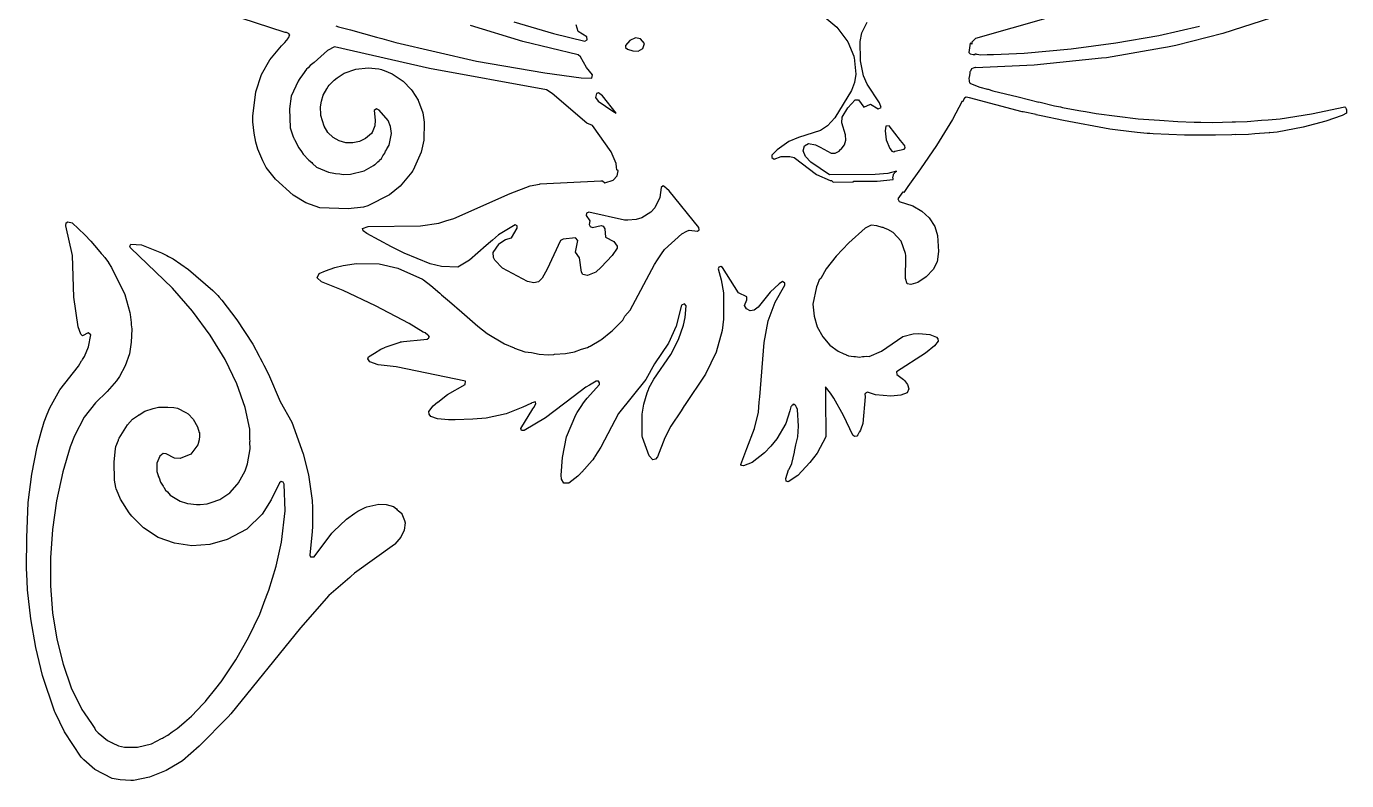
# Model space of a CAD drawing. Header units: millimetres. Extents: x 24 to 290, y 17 to 291.
# Drawn here: x 70.9 to 284.2, y 17 to 138.9 of the extents above; entities that cross this region are included whole.
import ezdxf

# ---------------------------------------------------------------- set-up
doc = ezdxf.new("R2010")
doc.units = ezdxf.units.MM
doc.layers.add('CUT', color=7, linetype='CONTINUOUS')

msp = doc.modelspace()

# ---------------------------------------------------------------- linework, layer by layer
at = {"layer": 'CUT'}
for points in [[(197.0733, 142.7337), (201.8406, 138.7071), (203.6467, 136.3676), (204.6047, 134.0166), (204.6068, 134.0069), (204.6079, 134.0015), (204.6222, 133.9362), (204.6447, 133.8329), (204.9329, 131.1189), (204.7421, 129.7954), (204.2252, 128.4955), (201.5211, 124.0691), (200.3411, 122.7666), (199.2309, 122.0403), (195.6948, 120.9207), (194.1212, 120.237), (192.2117, 118.929), (191.3841, 118.0223), (191.349, 117.6541), (191.7526, 117.4188), (192.8984, 117.8307), (193.6706, 117.831), (193.9816, 117.8312), (193.9934, 117.8312), (194.2483, 117.8313), (194.9875, 117.6448), (198.5806, 114.9351), (200.7758, 113.9743), (201.0027, 113.9512), (201.2916, 113.6845), (204.5472, 113.7437), (204.5783, 113.8163), (208.3832, 113.8355), (210.9923, 114.0843), (210.9738, 114.1441), (210.9502, 114.2589), (210.938, 114.3754), (210.9371, 114.4925), (210.9477, 114.6092), (210.9696, 114.7243), (211.0026, 114.8367), (211.0465, 114.9453), (211.1007, 115.0492), (211.1648, 115.1473), (211.2381, 115.2386), (211.32, 115.3224), (211.481, 115.4717), (210.0923, 115.1027), (208.0679, 114.925), (200.6902, 114.87), (197.6432, 116.9179), (196.7997, 117.8255), (196.406, 118.743), (196.6299, 119.5279), (197.2834, 119.9061), (198.4119, 119.6895), (199.1925, 119.3188), (200.9656, 118.3522), (201.5927, 118.3483), (201.6804, 118.4105), (201.6863, 118.4096), (202.2318, 118.6847), (202.4517, 118.958), (202.5428, 119.0226), (203.09, 119.7368), (203.3312, 120.4713), (203.2679, 121.3068), (202.6564, 123.2826), (202.7496, 124.1957), (203.6342, 125.6713), (204.8178, 126.9881), (205.3888, 126.9588), (206.2534, 125.7771), (207.3119, 126.2945), (208.5276, 125.5275), (209.0066, 125.7202), (208.7547, 126.5272), (206.7494, 129.5079), (206.1489, 130.8596), (205.711, 133.3097), (205.7065, 133.355), (205.7034, 133.386), (205.7012, 133.4076), (205.7004, 133.4152), (205.6427, 136.3914), (205.9282, 137.812), (206.7554, 139.5542)], [(272.064, 140.2409), (264.2067, 137.6915), (256.6086, 135.7585), (255.2915, 135.493), (254.317, 135.3121), (245.4218, 133.8007), (244.6385, 133.7125), (233.7483, 132.5953), (224.283, 132.1485), (224.2779, 132.2154), (224.2222, 132.2124), (224.0399, 132.137), (223.8814, 132.1296), (223.6105, 131.9869), (223.4382, 131.6255), (223.3887, 131.5637), (223.3784, 131.5002), (223.3649, 131.4718), (223.3488, 131.317), (223.2298, 130.5807), (223.1953, 130.4733), (223.1678, 130.3878), (223.2263, 130.138), (223.2195, 130.0723), (223.2615, 129.9878), (223.3169, 129.7517), (223.3923, 129.7249), (223.4475, 129.6137), (224.9796, 129.0363), (226.2042, 128.7218), (226.2985, 128.6917), (227.0616, 128.4205), (231.1368, 127.4552), (234.5046, 126.5904), (234.5111, 126.6187), (234.5182, 126.6398), (237.0059, 126.0232), (237.9928, 125.8313), (238.3029, 125.7579), (239.1773, 125.6011), (241.2611, 125.196), (242.0453, 125.0868), (243.7422, 124.7825), (250.5592, 123.8972), (253.9751, 123.7097), (256.9661, 123.484), (259.5756, 123.4023), (260.2489, 123.3654), (260.6594, 123.3684), (262.6336, 123.3065), (265.7139, 123.4055), (266.257, 123.4095), (266.2573, 123.4229), (268.1291, 123.483), (270.4834, 123.6794), (271.5725, 123.7554), (271.5718, 123.7702), (273.4675, 123.9284), (278.5715, 124.7256), (283.9177, 125.8754), (283.964, 125.8222), (284.0336, 125.7234), (284.0929, 125.6182), (284.1414, 125.5075), (284.1785, 125.3925), (284.2038, 125.2744), (284.2172, 125.1543), (284.2184, 125.0335), (284.2074, 124.9132), (284.1921, 124.8341), (283.5038, 124.4566), (280.8884, 123.5201), (277.1855, 122.5643), (273.0204, 121.7667), (271.8131, 121.6663), (271.8082, 121.693), (271.6856, 121.6734), (269.3874, 121.4645), (268.3462, 121.3779), (266.3334, 121.3329), (266.3309, 121.3611), (265.6665, 121.318), (263.0326, 121.2591), (258.2948, 121.2591), (258.0224, 121.2614), (252.9436, 121.4806), (252.4206, 121.5268), (251.996, 121.5643), (251.4477, 121.6127), (250.3707, 121.7079), (247.2539, 122.0828), (245.9614, 122.2684), (238.4796, 123.6308), (234.8562, 124.3892), (234.0853, 124.5506), (234.0368, 124.5607), (234.0383, 124.5724), (234.0448, 124.6007), (231.9524, 125.031), (231.7925, 125.0675), (223.298, 127.3307), (222.7634, 127.4238), (222.4933, 127.2768), (222.1842, 126.6697), (222.1601, 126.6942), (222.1027, 126.765), (220.56, 123.7852), (217.9542, 119.5805), (215.3889, 115.8353), (215.3909, 115.8339), (213.3537, 112.9784), (213.2302, 112.8052), (212.6683, 112.0176), (212.5752, 112.0793), (212.5522, 112.0979), (211.6987, 110.9937), (211.9218, 110.5762), (214.141, 109.8596), (215.5727, 109.013), (216.7675, 107.8876), (217.698, 106.5269), (218.1349, 105.0814), (218.2828, 102.4481), (218.0683, 100.8161), (217.4251, 99.5783), (216.3029, 98.3876), (214.9709, 97.4857), (213.7958, 97.1417), (213.2481, 97.2636), (212.9798, 98.1286), (212.9734, 99.1872), (212.993, 100.5157), (213.0327, 100.6292), (213.006, 101.0797), (213.0068, 101.0866), (213.0045, 101.1048), (213.0023, 101.1427), (213.0135, 101.9044), (212.9558, 102.0699), (212.9553, 102.1383), (212.2676, 104.1316), (210.9642, 105.5264), (210.0807, 106.0482), (209.6512, 106.1935), (209.3549, 106.3255), (209.1694, 106.3565), (208.3393, 106.6373), (207.3937, 106.7127), (206.4479, 106.2399), (203.7999, 103.8505), (201.7522, 101.7447), (200.1396, 99.694), (199.2777, 98.0867), (199.019, 97.8786), (198.7623, 97.1254), (198.566, 96.7595), (198.0162, 93.9532), (198.1855, 92.03), (198.6913, 90.3092), (199.6008, 88.6794), (200.756, 87.3512), (202.0998, 86.3406), (203.0029, 85.9479), (203.3145, 85.799), (203.3754, 85.7859), (203.7288, 85.6322), (204.6325, 85.515), (204.7899, 85.4811), (204.8935, 85.4812), (205.5412, 85.3972), (205.9939, 85.482), (206.2777, 85.4822), (206.651, 85.5572), (207.0926, 85.5082), (209.0756, 86.3369), (212.5384, 88.7343), (214.172, 89.1699), (215.1324, 89.2393), (216.8677, 89.0811), (217.9689, 88.6001), (218.2087, 88.3367), (218.2264, 87.9802), (217.6433, 87.2097), (216.1808, 86.0171), (211.5229, 83.0342), (211.5637, 82.5946), (212.6209, 81.7882), (212.7007, 81.7135), (212.7093, 81.7055), (212.7623, 81.6559), (212.7854, 81.6343), (213.2883, 80.9835), (213.4875, 80.2673), (213.2245, 79.6273), (212.2159, 79.2402), (210.6111, 79.1127), (208.1335, 79.2916), (206.8254, 79.7141), (206.4896, 79.5699), (206.4838, 79.5048), (206.3813, 79.4759), (206.4366, 78.9745), (206.0559, 74.6976), (205.7707, 73.7335), (205.6989, 73.6102), (205.5231, 73.3083), (205.4969, 73.2634), (205.2625, 72.8609), (205.1051, 72.6491), (204.7192, 72.5456), (204.4447, 72.766), (202.9366, 75.9776), (201.3558, 78.7879), (200.926, 79.4058), (200.8476, 79.5888), (200.0485, 80.5951), (200.0485, 78.9081), (200.0511, 78.899), (200.0653, 72.5264), (198.6648, 69.9002), (197.5142, 68.3533), (195.5926, 66.2844), (193.9981, 65.2458), (193.6859, 65.3295), (193.6274, 65.8056), (194.0807, 67.1957), (194.1883, 67.2765), (194.6026, 68.194), (195.0057, 70.033), (195.0494, 70.167), (195.2703, 71.2404), (195.5497, 72.5151), (195.6681, 74.2317), (195.4906, 76.9547), (195.3339, 77.3202), (195.3326, 77.336), (195.3184, 77.3564), (195.2242, 77.5762), (195.1291, 77.6274), (195.0381, 77.7578), (194.9476, 77.7251), (194.8394, 77.7834), (194.7036, 77.6371), (194.5803, 77.5926), (194.5356, 77.4562), (194.4547, 77.369), (194.2862, 76.6951), (193.6268, 74.6834), (192.1502, 72.2028), (191.1979, 71.0038), (190.2023, 69.9513), (188.1633, 68.3957), (186.7804, 67.8422), (186.4536, 67.8614), (186.3426, 68.0555), (187.3229, 70.6284), (188.5649, 73.8766), (189.216, 76.4811), (189.3048, 78.1385), (189.2989, 78.1464), (189.4223, 78.9964), (190.1018, 87.742), (190.786, 91.2907), (191.8921, 94.2877), (193.4733, 97.0481), (193.4931, 97.3501), (193.102, 97.6113), (192.5255, 97.2514), (191.1103, 95.8952), (189.1717, 93.4556), (188.5339, 92.9838), (187.8581, 92.8832), (187.3009, 93.1951), (186.9399, 93.7508), (187.3338, 94.6784), (187.3128, 95.1588), (185.9831, 95.8151), (183.3968, 99.8824), (183.1445, 100.0409), (182.8239, 99.9511), (182.6899, 99.6463), (183.2078, 97.8835), (183.5343, 95.775), (183.5656, 91.5427), (183.35, 89.6809), (182.3738, 86.2202), (180.6599, 82.64), (177.2772, 77.5849), (177.2233, 77.5531), (176.7005, 76.723), (175.0469, 74.2519), (174.0734, 72.3338), (172.8966, 69.2722), (172.5562, 68.894), (172.1282, 68.8088), (171.53, 69.4247), (170.4604, 72.3863), (170.4195, 72.6899), (170.4231, 76.207), (170.6883, 77.7834), (171.2044, 79.6267), (171.4231, 80.1662), (171.4766, 80.2889), (171.4937, 80.3281), (171.5033, 80.35), (171.5102, 80.3659), (172.2985, 81.8489), (175.0746, 85.838), (176.3007, 88.2358), (177.1083, 90.5703), (177.3491, 91.8264), (177.5515, 93.6764), (177.2529, 94.0362), (176.7982, 93.7958), (175.9203, 90.3894), (174.667, 87.6692), (172.4298, 84.2939), (171.0366, 81.7755), (166.5944, 76.2951), (163.7335, 70.8652), (162.7839, 69.3576), (162.7022, 69.2345), (162.5983, 69.0777), (162.4282, 68.8212), (162.3358, 68.6818), (160.6779, 66.8277), (160.5873, 66.7331), (160.4939, 66.6357), (160.4402, 66.5797), (160.0193, 66.1404), (158.5529, 65.0148), (157.7584, 65.0233), (157.3768, 65.6759), (157.3079, 66.31), (157.5464, 69.1681), (158.2088, 72.529), (159.7157, 76.0715), (159.8981, 76.4352), (160.7603, 77.7609), (160.7875, 77.7952), (161.3429, 78.4951), (161.5452, 78.7454), (163.5043, 80.9628), (163.5508, 81.2547), (163.3459, 81.5138), (162.9817, 81.5054), (161.9221, 80.8548), (161.2923, 80.5307), (159.2792, 78.9659), (154.8033, 75.6038), (151.3466, 73.5243), (150.9078, 73.5144), (150.8046, 73.8437), (152.7617, 77.0452), (152.9301, 77.2506), (153.2261, 77.8722), (153.1669, 78.1977), (152.5749, 77.9906), (152.5036, 77.8921), (152.4259, 77.9044), (151.116, 77.3244), (148.4468, 76.2555), (145.2435, 75.5349), (143.0489, 75.3641), (140.1966, 75.2512), (139.1059, 75.2651), (137.3676, 75.4439), (136.2701, 75.816), (135.9829, 76.1691), (135.9765, 76.5962), (136.655, 77.5235), (137.3334, 78.0947), (137.3335, 78.0947), (137.3357, 78.0966), (137.3848, 78.1379), (138.9505, 79.3702), (141.8147, 80.9597), (141.8719, 81.5005), (130.6601, 83.823), (127.7446, 84.1518), (126.4145, 84.652), (126.1184, 85.1362), (126.2318, 85.4329), (127.174, 86.0533), (128.1946, 86.6663), (128.5633, 86.8382), (128.7235, 86.913), (128.803, 86.95), (129.0445, 87.0627), (131.344, 87.8427), (131.3981, 87.8555), (131.4588, 87.8699), (131.4886, 87.877), (131.5179, 87.8839), (131.8568, 87.9173), (135.1423, 88.2311), (135.1714, 88.2438), (135.695, 88.2954), (135.9513, 88.4995), (135.9539, 88.5862), (136.0894, 88.6455), (135.9594, 88.7701), (135.9611, 88.8269), (135.7799, 88.9421), (135.3791, 89.3262), (135.0189, 89.4256), (132.7674, 90.856), (127.3566, 93.6949), (122.1395, 96.1712), (118.5907, 97.563), (117.9184, 98.2261), (118.2606, 98.9022), (119.2888, 99.3347), (120.7441, 99.8783), (122.0901, 100.2179), (123.9077, 100.4956), (124.2464, 100.5428), (127.9503, 100.4547), (130.9691, 99.8035), (134.9284, 97.988), (135.0928, 97.8979), (136.2536, 96.9864), (137.7385, 95.7176), (138.0198, 95.4773), (139.2892, 94.3928), (141.3069, 92.6689), (143.8638, 90.4019), (145.3977, 89.2231), (148.1575, 87.5379), (149.7249, 86.9256), (149.7928, 86.8697), (151.4798, 86.2481), (152.5407, 86.125), (153.7919, 85.8684), (155.2314, 85.7782), (156.0886, 85.84), (156.1702, 85.8385), (156.2621, 85.8526), (158.0279, 85.98), (159.4659, 86.2793), (160.6401, 86.6948), (161.5724, 86.9584), (161.8619, 87.127), (162.0361, 87.1886), (163.7476, 88.1866), (163.8927, 88.3095), (163.9106, 88.3199), (165.3539, 89.5123), (165.6151, 89.7033), (165.7386, 89.83), (165.9528, 90.0069), (167.2846, 91.398), (167.6431, 92.0323), (168.459, 92.9753), (172.3936, 100.3742), (172.8939, 101.133), (172.9886, 101.2766), (173.1097, 101.4602), (173.5434, 102.1178), (174.0158, 102.7744), (176.8509, 105.3334), (177.6375, 105.7828), (178.0081, 105.9312), (179.3846, 105.7461), (179.6254, 105.9741), (179.5831, 106.3374), (174.8072, 112.2845), (174.3574, 112.6435), (174.2918, 112.7284), (174.2176, 112.755), (173.8324, 113.0624), (173.4836, 112.803), (173.2586, 111.1753), (172.485, 109.5064), (171.8426, 108.8053), (170.3765, 107.8956), (169.4526, 107.6185), (168.1084, 107.5345), (167.9393, 107.5317), (167.5451, 107.5616), (161.8202, 108.8146), (161.4452, 108.6899), (161.3724, 108.3014), (161.9544, 107.4545), (161.8538, 106.8326), (162.0035, 106.4863), (162.3751, 106.3247), (163.7832, 106.6692), (164.1217, 106.5734), (164.3825, 106.1474), (164.5036, 104.806), (165.8486, 104.1089), (166.374, 103.3398), (166.3592, 102.9852), (165.5591, 101.8097), (163.808, 99.9382), (162.926, 99.1523), (161.5721, 98.5964), (160.8109, 98.7378), (160.6071, 99.1358), (160.291, 101.4386), (159.652, 102.3871), (160.0013, 104.2661), (159.637, 104.7046), (157.6456, 104.4908), (157.2054, 104.276), (155.0671, 99.6133), (154.2764, 98.1608), (153.6487, 97.5625), (152.924, 97.4044), (151.9033, 97.646), (147.8823, 99.7993), (146.5966, 101.0835), (146.3879, 101.5248), (146.3682, 102.2959), (147.3071, 103.6977), (147.3136, 103.7062), (147.4218, 103.8403), (148.364, 104.4294), (149.3208, 104.682), (150.2453, 106.2645), (150.1998, 106.5981), (149.9113, 106.7716), (147.2331, 105.1758), (146.2581, 104.33), (145.9086, 104.0578), (145.2324, 103.4403), (142.5132, 101.0814), (140.6528, 99.9551), (138.0049, 100.0522), (136.1618, 100.4867), (131.9675, 102.2224), (129.9262, 103.2203), (125.9632, 105.3749), (125.3707, 105.8167), (125.2612, 106.1954), (126.1435, 106.4952), (134.6135, 106.6422), (137.5689, 107.0575), (138.7035, 107.4441), (139.9962, 107.8243), (149.0825, 111.8495), (152.3382, 113.063), (153.818, 113.3293), (153.9238, 113.4246), (163.7461, 113.8872), (163.9958, 113.8869), (164.3841, 113.5957), (165.716, 113.9805), (166.3671, 114.6908), (166.5447, 115.5195), (166.3141, 115.6637), (166.2664, 116.1164), (166.2217, 116.6757), (165.399, 118.5771), (162.4029, 122.836), (161.4609, 123.2369), (155.8948, 128.0072), (154.9556, 128.5833), (136.0516, 132.0355), (120.7333, 135.5705), (119.5723, 134.9659), (117.4473, 133.0433), (116.7806, 132.5544), (116.4598, 132.1498), (116.2013, 131.9158), (115.5566, 131.0104), (115.0999, 130.4342), (115.0186, 130.2547), (114.8508, 130.019), (113.6998, 127.561), (113.4211, 125.5276), (113.5425, 122.4597), (114.0088, 121.1722), (114.0728, 120.8915), (114.1941, 120.6606), (114.2047, 120.6313), (114.2412, 120.571), (114.9399, 119.2419), (115.4045, 118.6481), (115.6719, 118.2061), (116.577, 117.2222), (117.0805, 116.8805), (117.177, 116.6738), (117.8281, 116.1115), (119.7223, 115.2827), (120.6333, 115.1461), (120.8751, 115.0563), (121.5938, 115.002), (122.0901, 114.9276), (123.3035, 114.9572), (125.5233, 115.4899), (127.0031, 116.3482), (127.2443, 116.5583), (127.3434, 116.6109), (127.6907, 116.947), (127.9207, 117.1474), (127.9853, 117.2322), (128.285, 117.5222), (128.5291, 117.9459), (128.8678, 118.3904), (128.9542, 118.6756), (129.0954, 118.8781), (129.1744, 119.0658), (129.5255, 119.6752), (129.8991, 121.5621), (129.7812, 122.6589), (129.4097, 123.6705), (127.9534, 125.3086), (127.4846, 125.5432), (127.1121, 125.2706), (127.2607, 123.6728), (127.2388, 122.765), (126.8024, 121.7096), (126.6762, 121.5318), (125.7283, 120.715), (124.7537, 120.2318), (123.6764, 120.0171), (122.5278, 120.0556), (121.4768, 120.3581), (120.4783, 120.9212), (119.641, 121.7312), (119.0438, 122.744), (118.4997, 124.4275), (118.4969, 124.5066), (118.4961, 124.5279), (118.4851, 124.8423), (118.4582, 125.6067), (118.4533, 125.8745), (118.6122, 126.7744), (118.8744, 127.7555), (119.4591, 128.7765), (119.6981, 129.1196), (119.6997, 129.1218), (119.7123, 129.1399), (119.8714, 129.3683), (120.6671, 130.1674), (121.136, 130.5401), (122.2986, 131.2806), (122.3262, 131.2944), (122.3566, 131.3096), (122.4267, 131.3446), (122.4604, 131.3615), (123.9862, 131.8896), (124.003, 131.8943), (124.026, 131.9007), (124.0277, 131.9012), (124.1614, 131.9386), (126.1551, 132.1556), (127.8562, 132.003), (128.3016, 131.8659), (128.4377, 131.824), (128.5701, 131.7833), (128.7367, 131.732), (130.0159, 131.1919), (131.7845, 130.0045), (133.0884, 128.639), (133.2696, 128.4239), (134.2133, 126.9112), (134.2134, 126.9108), (134.2149, 126.9079), (134.2277, 126.8829), (134.2884, 126.7635), (134.9665, 124.8928), (135.1868, 123.3886), (135.1347, 120.4413), (134.721, 118.5363), (133.4139, 115.6053), (133.387, 115.5642), (133.3638, 115.5287), (133.2992, 115.4297), (133.1953, 115.2705), (131.3287, 113.0075), (129.6165, 111.6044), (126.1222, 109.861), (125.3942, 109.6331), (122.8991, 109.3906), (118.3672, 109.5395), (116.0901, 110.3535), (114.0221, 111.5797), (111.1829, 114.145), (109.7012, 116.0706), (109.1495, 117.1064), (108.3106, 119.022), (107.9976, 120.1321), (107.7134, 121.5789), (107.547, 123.4363), (107.5398, 124.3665), (108.0015, 128.2774), (108.927, 131.0636), (110.2809, 133.4257), (112.168, 135.6976), (112.7078, 136.2374), (113.2406, 136.9181), (113.2522, 136.988), (113.3961, 137.1534), (113.3874, 137.27), (113.4773, 137.5397), (113.3616, 137.6168), (113.3591, 137.6506), (113.2645, 137.6816), (112.9446, 137.8948), (112.7659, 137.8448), (105.6191, 140.1848)], [(120.9207, 138.9517), (121.3728, 138.8086), (123.3003, 138.279), (127.507, 137.0897), (128.3665, 136.8869), (130.6429, 136.2614), (143.6733, 133.2475), (154.6795, 131.3539), (160.5789, 130.5573), (162.2783, 130.509), (162.3829, 131.0452), (161.4161, 132.2032), (160.4582, 133.9143), (160.0576, 134.2446), (151.1545, 136.3913), (142.6813, 138.9985)], [(149.6698, 139.5776), (156.1133, 137.7151), (161.1441, 136.4936), (161.5352, 136.6838), (161.4535, 137.1735), (160.0999, 138.0398), (159.7721, 139.0852)], [(236.0001, 140.2446), (224.2491, 136.8845), (224.0736, 136.7069), (224.0688, 136.705), (223.7122, 136.3677), (223.7106, 136.3393), (223.6938, 136.3224), (223.6962, 136.0961), (223.689, 135.9733), (223.6131, 136.0141), (223.5306, 136.0696), (223.5154, 136.0798), (223.4246, 136.1547), (223.4171, 136.1622), (223.1819, 134.6575), (223.3918, 134.4133), (223.8973, 134.2889), (224.1878, 134.2859), (224.1889, 134.3499), (224.1985, 134.4332), (224.3301, 134.4073), (224.4225, 134.3739), (224.5226, 134.3696), (225.0855, 134.2592), (226.1477, 134.299), (226.4335, 134.2865), (227.1744, 134.3374), (232.1092, 134.5223), (239.7076, 135.2317), (246.9492, 136.1773), (253.8829, 137.3922), (260.4738, 138.8706)]]:
    msp.add_lwpolyline(points, dxfattribs=at)
for points in [[(167.7026, 135.7876), (167.7286, 135.4597), (168.0635, 135.1969), (168.9218, 134.8793), (169.749, 134.8508), (170.515, 135.2679), (170.7732, 136.072), (170.1391, 136.8678), (169.353, 137.0311), (168.4006, 136.559)], [(165.6568, 125.1385), (166.2191, 124.8426), (164.029, 127.6543), (163.3482, 128.0982), (163.0227, 128.0094), (162.8747, 127.3879), (163.289, 126.796)], [(210.4724, 119.0748), (210.7553, 118.668), (211.0882, 118.5822), (211.2629, 118.6735), (212.7397, 118.9901), (212.9095, 119.2331), (212.8477, 119.5473), (212.6812, 119.7599), (212.6969, 119.7855), (212.1498, 120.4383), (210.3146, 122.7813), (209.7605, 122.7366), (209.67, 121.966), (209.8436, 120.5111), (210.4341, 119.1039)], [(83.5893, 101.4984), (84.1838, 100.6737), (84.1849, 100.6719), (84.2021, 100.6455), (84.6798, 99.9114), (86.8343, 95.5115), (87.626, 92.6182), (87.7028, 92.2844), (87.8585, 91.0036), (87.8464, 90.6285), (87.9606, 89.9658), (87.9591, 89.91), (87.8818, 87.8354), (87.5812, 85.9567), (86.904, 84.0132), (85.9812, 82.259), (85.4737, 81.5817), (83.9708, 79.8546), (82.095, 78.0367), (80.2521, 75.6755), (78.6927, 72.6817), (78.007, 70.9239), (76.8061, 66.8523), (75.8029, 62.1928), (75.1526, 57.5302), (74.8272, 52.9579), (74.8262, 48.4474), (75.1788, 44.0829), (75.8555, 39.8391), (76.8657, 35.7692), (78.1928, 31.94), (79.8951, 28.4513), (80.2611, 27.9224), (80.2627, 27.9195), (81.5471, 26.0095), (81.671, 25.8849), (82.0239, 25.375), (82.1045, 25.1008), (82.5189, 24.6568), (84.0283, 23.4433), (84.6837, 23.1318), (84.7271, 23.1002), (84.8024, 23.0753), (85.8338, 22.585), (86.8105, 22.3778), (87.6951, 22.3652), (87.7782, 22.3559), (87.8532, 22.3629), (88.8822, 22.3482), (91.1316, 22.881), (92.7903, 23.7656), (92.9546, 23.8369), (93.0844, 23.9225), (93.7953, 24.3016), (94.5081, 24.8606), (95.2857, 25.3731), (96.74, 26.6111), (96.8142, 26.6694), (96.8477, 26.7029), (97.6315, 27.3701), (99.4907, 29.3459), (99.7739, 29.6291), (99.8672, 29.746), (100.0103, 29.8981), (101.5469, 31.8505), (102.3489, 32.8552), (102.4004, 32.9348), (102.4958, 33.056), (104.7955, 36.4741), (106.8325, 40.1029), (108.631, 43.8746), (109.5324, 46.2343), (109.6735, 46.5837), (109.7028, 46.6802), (110.1078, 47.7403), (111.3161, 51.628), (112.1719, 55.5166), (112.7348, 60.5609), (112.5614, 64.856), (112.4262, 65.1828), (112.1042, 65.2879), (111.8217, 65.1011), (110.4881, 62.3109), (109.0383, 60.0325), (106.5663, 57.6136), (103.4029, 55.914), (100.5798, 55.1133), (97.6943, 54.9031), (94.8686, 55.3237), (92.2541, 56.2727), (89.872, 57.8014), (87.9674, 59.6729), (87.5378, 60.2374), (86.1663, 62.4184), (85.4821, 63.9953), (85.4708, 64.0513), (85.4543, 64.1331), (85.4169, 64.3188), (85.1751, 65.5199), (85.1213, 68.4731), (85.3433, 70.571), (85.4072, 70.9391), (85.8002, 71.9787), (85.8384, 72.0755), (85.8388, 72.0765), (85.8771, 72.1738), (85.936, 72.3232), (87.2541, 74.4322), (88.0768, 75.3476), (89.0358, 76.0077), (89.0475, 76.0153), (89.1239, 76.0647), (89.1452, 76.0784), (90.085, 76.6858), (91.4163, 77.0938), (92.2667, 77.3142), (93.7779, 77.3349), (94.7487, 77.2485), (95.3372, 77.125), (96.6981, 76.4475), (97.0506, 76.2083), (97.8703, 75.3654), (98.6077, 74.1299), (98.8741, 73.2333), (98.8796, 73.2082), (98.8806, 73.2035), (98.8816, 73.199), (98.8871, 73.1737), (98.8972, 72.6353), (98.8663, 72.0197), (98.6164, 71.2141), (97.4839, 69.7228), (95.7822, 68.991), (94.8943, 69.0577), (93.5287, 69.7826), (93.0601, 69.8164), (92.5068, 69.3894), (92.0199, 68.2766), (92.0166, 66.9411), (92.2397, 66.2904), (92.2529, 66.1512), (92.3716, 65.9057), (92.609, 65.2134), (93.0211, 64.5619), (93.0802, 64.4396), (93.1317, 64.387), (93.4316, 63.913), (93.744, 63.6103), (94.1505, 63.0737), (95.8079, 62.097), (96.8142, 61.7714), (96.9629, 61.7575), (97.0086, 61.7424), (98.4387, 61.5721), (98.7266, 61.5929), (99.034, 61.5642), (100.1291, 61.6826), (101.452, 62.1362), (101.5313, 62.1608), (101.541, 62.1667), (102.2009, 62.393), (103.8287, 63.488), (104.983, 64.8199), (105.0217, 64.8885), (105.2126, 65.1017), (106.259, 67.0103), (106.6501, 68.1538), (107.0804, 70.5744), (107.0597, 71.6947), (107.0783, 71.8643), (107.052, 72.1113), (107.0214, 73.7643), (106.2957, 77.2851), (104.9286, 81.0945), (103.0425, 85.0098), (100.6542, 88.9576), (97.795, 92.8171), (94.548, 96.5635), (87.7646, 103.0515), (87.6384, 103.3485), (87.8323, 103.6651), (89.5437, 103.5236), (92.75, 102.2678), (93.2069, 102.0344), (93.3068, 101.9833), (93.6208, 101.8229), (93.8844, 101.6883), (94.6332, 101.2648), (97.1398, 99.5668), (101.0748, 96.1901), (101.6734, 95.5638), (101.8639, 95.3515), (101.8717, 95.3428), (102.0773, 95.1136), (102.5242, 94.6155), (104.9513, 91.4241), (107.5072, 87.4697), (108.5309, 85.5758), (108.7167, 85.2119), (109.008, 84.641), (109.2862, 84.096), (110.0278, 82.6429), (111.9435, 78.2123), (113.813, 74.8878), (115.6644, 69.7816), (116.4966, 66.3599), (117.0906, 62.252), (117.1362, 61.0162), (117.1792, 58.0312), (117.1301, 57.2092), (116.74, 53.4106), (116.8626, 53.0973), (117.4175, 53.121), (120.2958, 56.9565), (120.547, 57.2049), (122.6524, 59.1965), (123.9846, 60.1654), (124.4916, 60.492), (125.6523, 61.1052), (125.9279, 61.2095), (127.8583, 61.6186), (129.0407, 61.5965), (130.2558, 61.2403), (130.708, 60.859), (130.856, 60.7342), (130.976, 60.633), (131.5692, 60.1329), (131.6037, 60.0851), (132.0353, 59.0109), (132.1244, 58.6243), (131.9655, 57.4397), (131.4288, 56.303), (130.439, 55.148), (130.3987, 55.1112), (123.9565, 50.4706), (123.3392, 49.9318), (123.3063, 49.9082), (123.1757, 49.7891), (119.8044, 46.8467), (115.2049, 41.6565), (103.955, 27.7475), (103.5205, 27.2723), (98.8563, 22.4954), (96.148, 20.1639), (95.6347, 19.8291), (93.541, 18.5831), (90.8184, 17.5043), (88.2187, 16.9639), (87.818, 16.9538), (86.0698, 17.0893), (84.7867, 17.3179), (81.9998, 18.724), (80.2424, 20.3079), (80.2413, 20.3091), (80.2398, 20.3105), (79.8153, 20.7436), (77.0719, 24.8134), (75.5752, 27.951), (75.4822, 28.1737), (73.5533, 33.9349), (72.4553, 38.4496), (71.655, 43.1073), (71.1235, 47.8022), (71.0412, 49.2582), (70.9439, 51.2645), (70.993, 56.1744), (71.2103, 61.8968), (71.8031, 66.4679), (72.6975, 70.8832), (73.3404, 73.2846), (73.8167, 74.937), (74.2964, 76.193), (74.727, 77.2303), (76.3236, 80.1361), (79.3472, 83.957), (79.8586, 84.7768), (79.9519, 84.8964), (80.0017, 85.0063), (80.3067, 85.4952), (80.9631, 87.0727), (81.3398, 88.9988), (80.9205, 89.3169), (79.9921, 88.865), (79.7181, 89.1037), (79.322, 90.3017), (78.5803, 95.0854), (78.3725, 101.8319), (77.3085, 106.6216), (77.3911, 107.1226), (77.656, 107.2901), (78.311, 107.0903), (80.3919, 105.1572), (81.3456, 104.1341), (82.5275, 102.7457), (83.0291, 102.1564), (83.1865, 101.9715)]]:
    msp.add_lwpolyline(points, close=True, dxfattribs=at)

doc.saveas('drawing.dxf')
